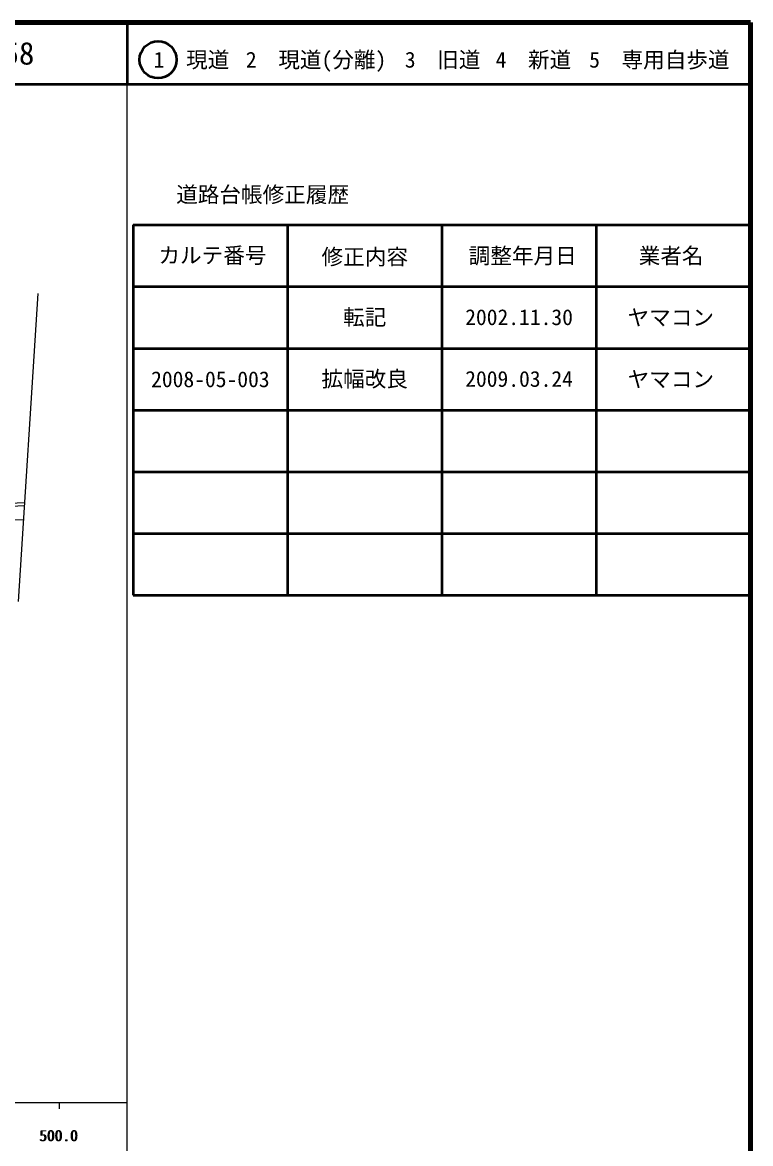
# Model space of a CAD drawing. Units: millimetres on the paper, enlarged 1000 times. Extents: x 40000 to 680000, y 20000 to 380000.
# Drawn here: x 562059 to 680000, y 198357 to 380000 of the extents above; entities that cross this region are included whole.
import ezdxf
from ezdxf.enums import TextEntityAlignment as Align

# ---------------------------------------------------------------- set-up
doc = ezdxf.new("R2010")
doc.units = ezdxf.units.MM
doc.header["$LTSCALE"] = 1000
for name, color, linetype, lineweight in [('M-BGD', 7, 'Continuous', 25), ('M-BMK-OTRS', 5, 'Continuous', 25), ('M-TTL', 2, 'Continuous', 140), ('M-TTL-BAND', 7, 'Continuous', 25), ('M-TTL-FRAM', 2, 'Continuous', 50), ('M-TTL-LINE', 7, 'Continuous', 50)]:
    doc.layers.add(name, color=color, linetype=linetype, lineweight=lineweight)
doc.layers.add('M-TTL-TXT', color=7, linetype='Continuous')
doc.styles.add('ＭＳ ゴシック', font='')
doc.styles.get('ＭＳ ゴシック').set_extended_font_data('MS Gothic')

msp = doc.modelspace()

# ---------------------------------------------------------------- linework, layer by layer
at = {"layer": 'M-BGD'}
for points in [[(562402, 302169), (545856, 301399), (538319, 306565), (521784, 300764), (512456, 298899), (504165, 300389), (498170, 299642), (485808, 295182)], [(562426, 301669), (545712, 300892), (538245, 306009), (521917, 300281), (512461, 298390), (504151, 299884), (498288, 299152), (485977, 294712)], [(485977, 294712), (504824, 298858), (511782, 296533), (522033, 297197), (537752, 303978), (545616, 298940), (562286, 299490)]]:
    msp.add_lwpolyline(points, dxfattribs=at)
at = {"layer": 'M-BMK-OTRS'}
msp.add_line((561432, 286176), (564631, 336073), dxfattribs=at)
at = {"layer": 'M-TTL'}
for p, q in [((680000, 380000), (40000, 380000)), ((680000, 20000), (680000, 380000))]:
    msp.add_line(p, q, dxfattribs=at)
at = {"layer": 'M-TTL-BAND'}
for p, q in [((579000, 20000), (579000, 370000)), ((40000, 205000), (579000, 205000)), ((568000, 205000), (568000, 204000))]:
    msp.add_line(p, q, dxfattribs=at)
at = {"layer": 'M-TTL-FRAM'}
for p, q in [((580000, 347197), (580000, 287197)), ((580000, 347197), (680000, 347197)), ((580000, 287197), (680000, 287197))]:
    msp.add_line(p, q, dxfattribs=at)
at = {"layer": 'M-TTL-LINE'}
for p, q in [((579000, 380000), (579000, 370000)), ((40000, 370000), (680000, 370000)), ((605000, 347197), (605000, 287197)), ((630000, 347197), (630000, 287197)), ((655000, 347197), (655000, 287197)), ((580000, 337197), (680000, 337197)), ((580000, 327197), (680000, 327197)), ((580000, 317197), (680000, 317197)), ((580000, 307197), (680000, 307197)), ((580000, 297197), (680000, 297197))]:
    msp.add_line(p, q, dxfattribs=at)
msp.add_circle((584031, 373958), 3000, dxfattribs=at)

# ---------------------------------------------------------------- texts
at = {"layer": 'M-TTL-BAND', "style": 'ＭＳ ゴシック'}
for p in [(567844, 198195), (568000, 198195)]:
    msp.add_text('500.0', height=1833, dxfattribs=at).set_placement(p, align=Align.BOTTOM_CENTER)
at = {"layer": 'M-TTL-TXT', "style": 'ＭＳ ゴシック'}
for s, height, p in [('58', 3666, (561497, 375000)), ('1\u3000現道', 2566, (589448, 373958)), ('2\u3000現道(分離)', 2566, (609619, 373958)), ('3\u3000旧道', 2566, (630121, 373958)), ('4\u3000新道', 2566, (644824, 373958)), ('5\u3000専用自歩道', 2566, (665228, 373958)), ('道路台帳修正履歴', 2566, (600968, 352113)), ('カルテ番号', 2566, (592839, 342277)), ('修正内容', 2566, (617509, 342023)), ('調整年月日', 2566, (643089, 342197)), ('業者名', 2566, (667134, 342197)), ('転記', 2566, (617500, 332245)), ('2002.11.30', 2566, (642500, 332245)), ('ヤマコン', 2566, (667077, 332189)), ('2008-05-003', 2566, (592500, 322189)), ('拡幅改良', 2566, (617500, 322245)), ('2009.03.24', 2566, (642500, 322245)), ('ヤマコン', 2566, (667077, 322189))]:
    msp.add_text(s, height=height, dxfattribs=at).set_placement(p, align=Align.MIDDLE_CENTER)

doc.saveas('drawing.dxf')
